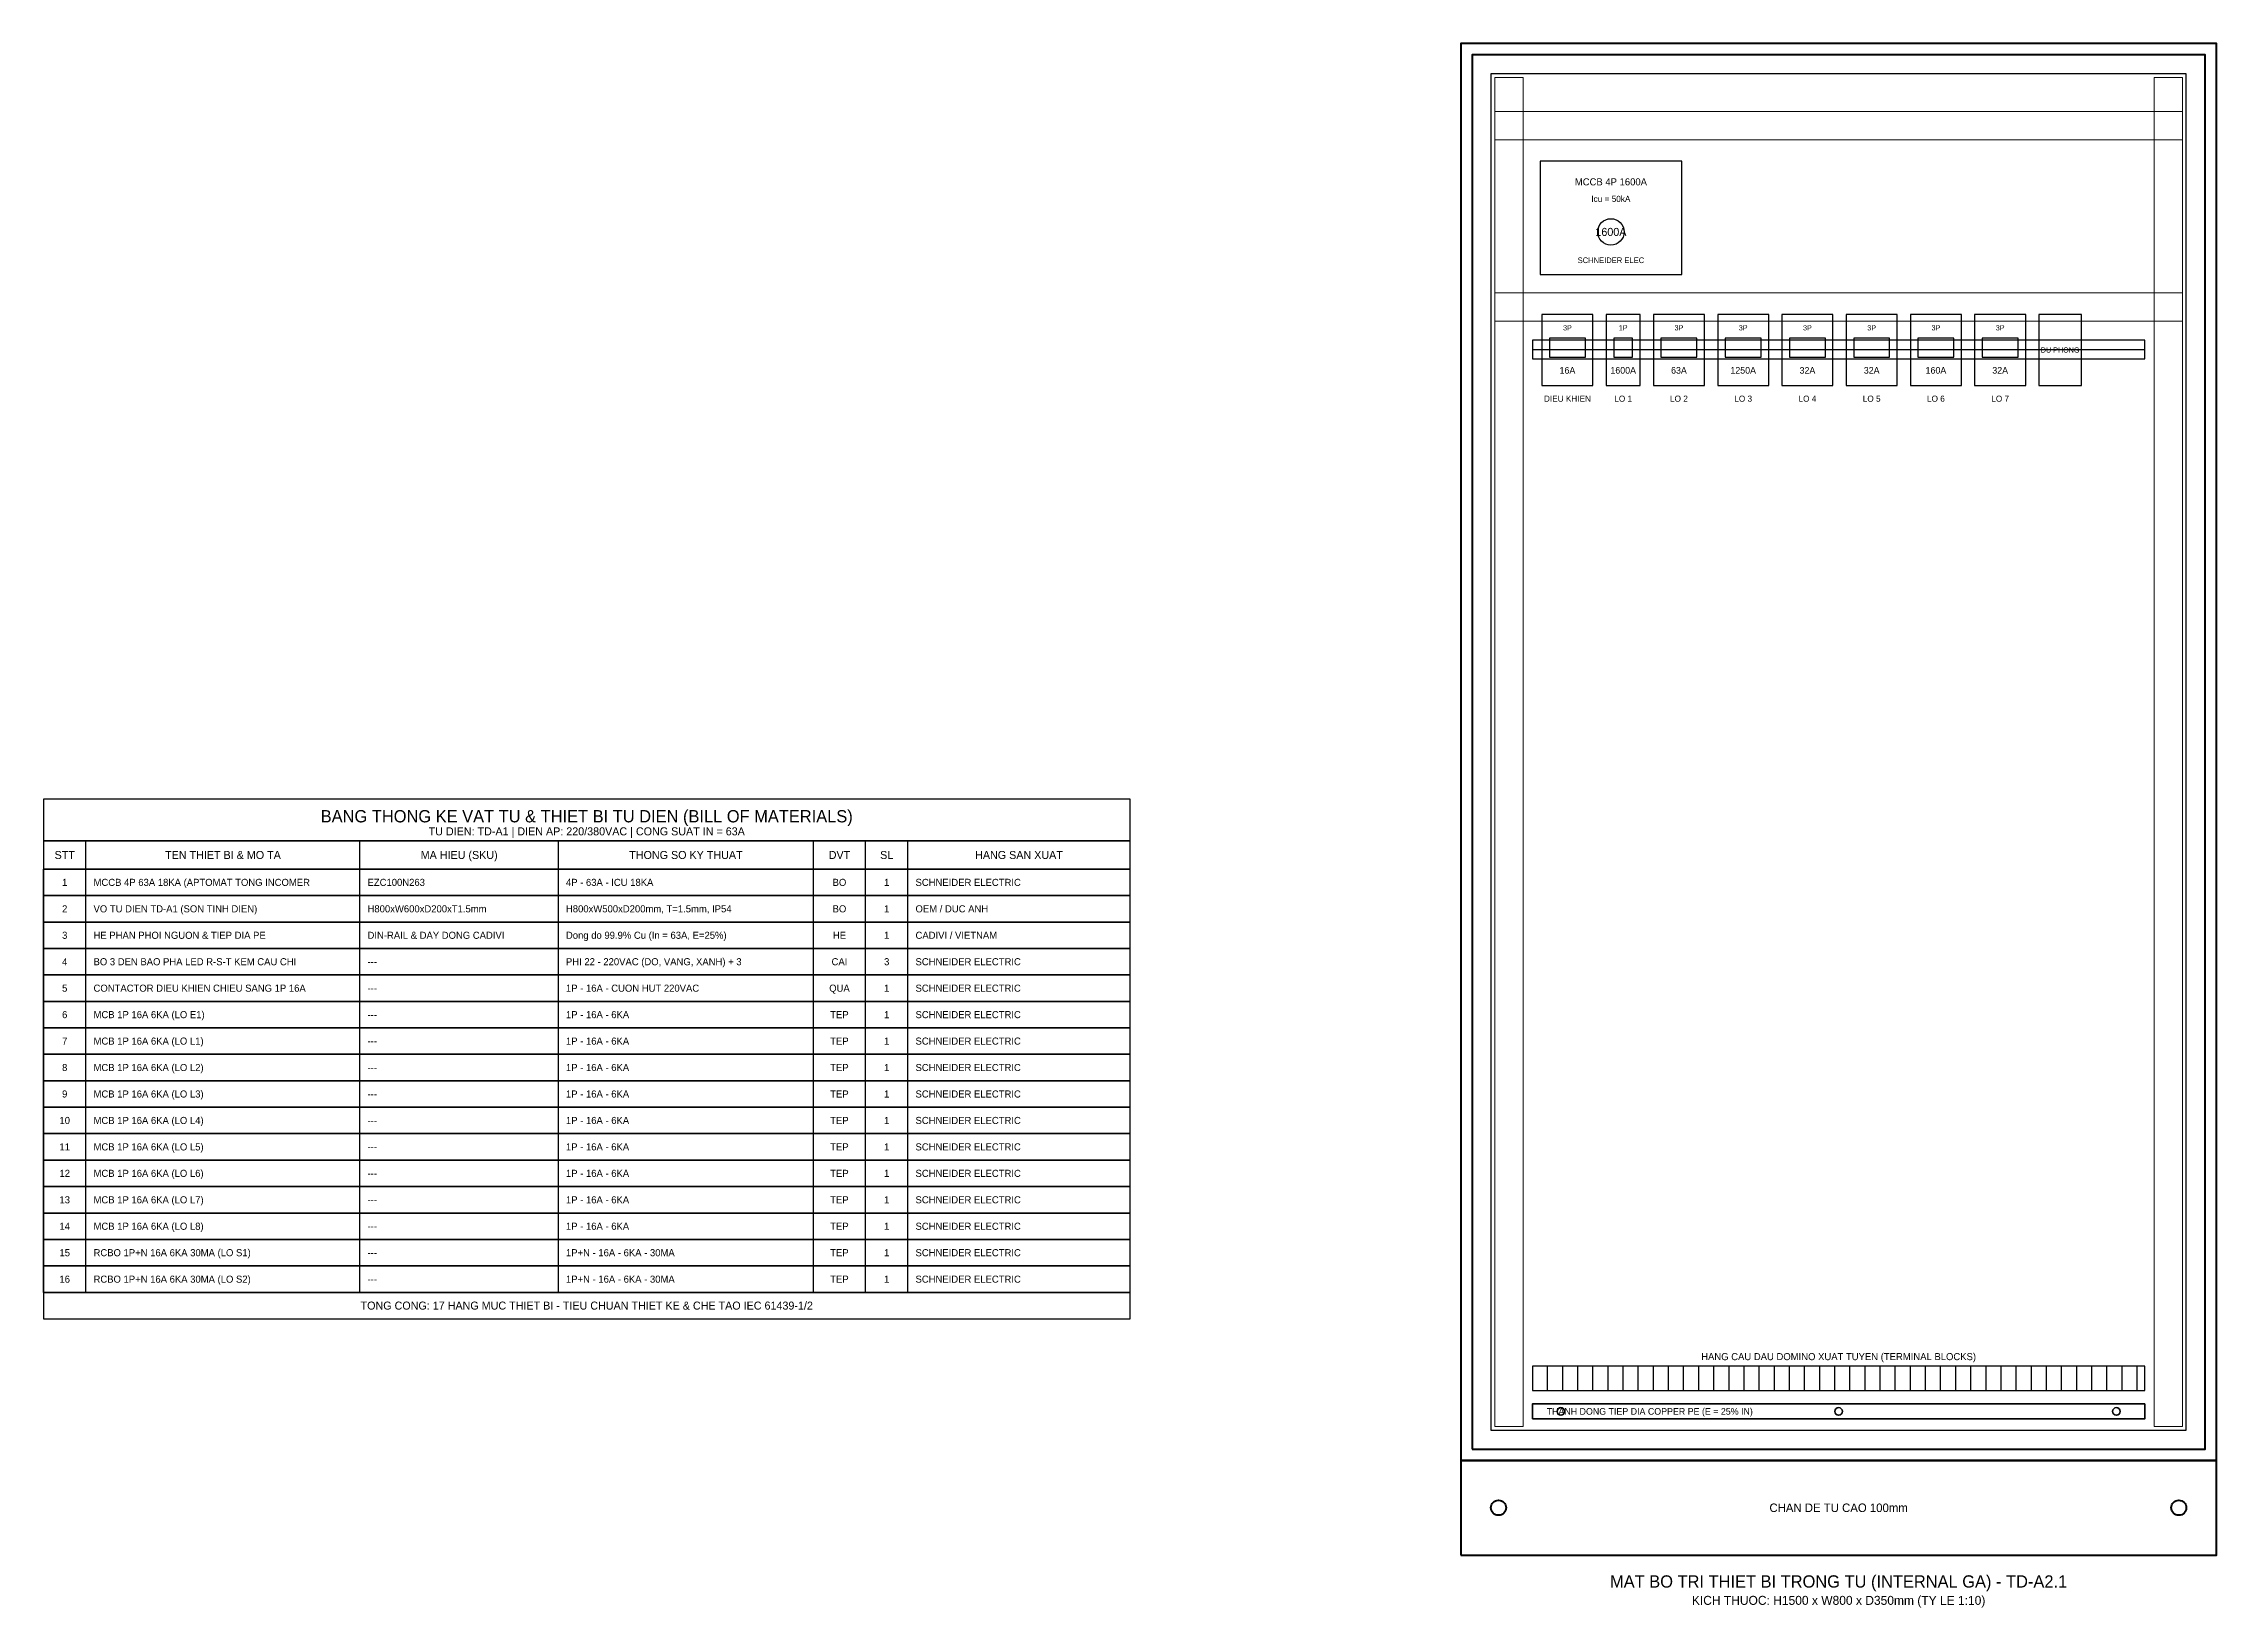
# Model space of a CAD drawing. Header units: metres. Extents: x 100 to 13750, y 44 to 1700.
# Drawn here: x 1400 to 3700, y 44 to 1700 of the extents above; entities that cross this region are included whole.
import ezdxf
from ezdxf.enums import TextEntityAlignment as Align

# ---------------------------------------------------------------- set-up
doc = ezdxf.new("R2010")
doc.units = ezdxf.units.M
for name, color, linetype, lineweight in [('0_COPPER', 3, 'Continuous', 35), ('0_DEVICES', 7, 'Continuous', 30), ('0_DUCTS', 8, 'Continuous', 18), ('0_FRAME', 6, 'Continuous', 40), ('0_PLATE', 4, 'Continuous', 25), ('0_TABLE', 4, 'Continuous', 25), ('0_TABLE_HDR', 2, 'Continuous', 30), ('0_TEXT', 7, 'Continuous', 20), ('0_TEXT_TITLE', 3, 'Continuous', 30)]:
    doc.layers.add(name, color=color, linetype=linetype, lineweight=lineweight)

msp = doc.modelspace()

# ---------------------------------------------------------------- linework, layer by layer
at = {"layer": '0_COPPER', "color": 3}
msp.add_lwpolyline([(2976, 244), (3624, 244), (3624, 260), (2976, 260), (2976, 244)], close=True, dxfattribs=at)
for centre in [(3006, 252), (3300, 252), (3594, 252)]:
    msp.add_circle(centre, 4, dxfattribs=at)
at = {"layer": '0_DEVICES'}
for p, q in [((2992, 274), (2992, 300)), ((3008, 274), (3008, 300)), ((3024, 274), (3024, 300)), ((3040, 274), (3040, 300)), ((3056, 274), (3056, 300)), ((3072, 274), (3072, 300)), ((3088, 274), (3088, 300)), ((3104, 274), (3104, 300)), ((3120, 274), (3120, 300)), ((3136, 274), (3136, 300)), ((3152, 274), (3152, 300)), ((3168, 274), (3168, 300)), ((3184, 274), (3184, 300)), ((3200, 274), (3200, 300)), ((3216, 274), (3216, 300)), ((3232, 274), (3232, 300)), ((3248, 274), (3248, 300)), ((3264, 274), (3264, 300)), ((3280, 274), (3280, 300)), ((3296, 274), (3296, 300)), ((3312, 274), (3312, 300)), ((3328, 274), (3328, 300)), ((3344, 274), (3344, 300)), ((3360, 274), (3360, 300)), ((3376, 274), (3376, 300)), ((3392, 274), (3392, 300)), ((3408, 274), (3408, 300)), ((3424, 274), (3424, 300)), ((3440, 274), (3440, 300)), ((3456, 274), (3456, 300)), ((3472, 274), (3472, 300)), ((3488, 274), (3488, 300)), ((3504, 274), (3504, 300)), ((3520, 274), (3520, 300)), ((3536, 274), (3536, 300)), ((3552, 274), (3552, 300)), ((3568, 274), (3568, 300)), ((3584, 274), (3584, 300)), ((3600, 274), (3600, 300)), ((3616, 274), (3616, 300))]:
    msp.add_line(p, q, dxfattribs=at)
for points in [[(2984, 1455.5), (3134, 1455.5), (3134, 1575.5), (2984, 1575.5), (2984, 1455.5)], [(2986, 1338), (3040, 1338), (3040, 1413), (2986, 1413), (2986, 1338)], [(3054, 1338), (3090, 1338), (3090, 1413), (3054, 1413), (3054, 1338)], [(3104, 1338), (3158, 1338), (3158, 1413), (3104, 1413), (3104, 1338)], [(3172, 1338), (3226, 1338), (3226, 1413), (3172, 1413), (3172, 1338)], [(3240, 1338), (3294, 1338), (3294, 1413), (3240, 1413), (3240, 1338)], [(3308, 1338), (3362, 1338), (3362, 1413), (3308, 1413), (3308, 1338)], [(3376, 1338), (3430, 1338), (3430, 1413), (3376, 1413), (3376, 1338)], [(3444, 1338), (3498, 1338), (3498, 1413), (3444, 1413), (3444, 1338)], [(3512, 1338), (3557, 1338), (3557, 1413), (3512, 1413), (3512, 1338)], [(2994, 1368), (3032, 1368), (3032, 1388), (2994, 1388), (2994, 1368)], [(3062, 1368), (3082, 1368), (3082, 1388), (3062, 1388), (3062, 1368)], [(3112, 1368), (3150, 1368), (3150, 1388), (3112, 1388), (3112, 1368)], [(3180, 1368), (3218, 1368), (3218, 1388), (3180, 1388), (3180, 1368)], [(3248, 1368), (3286, 1368), (3286, 1388), (3248, 1388), (3248, 1368)], [(3316, 1368), (3354, 1368), (3354, 1388), (3316, 1388), (3316, 1368)], [(3384, 1368), (3422, 1368), (3422, 1388), (3384, 1388), (3384, 1368)], [(3452, 1368), (3490, 1368), (3490, 1388), (3452, 1388), (3452, 1368)], [(2976, 274), (3624, 274), (3624, 300), (2976, 300), (2976, 274)]]:
    msp.add_lwpolyline(points, close=True, dxfattribs=at)
msp.add_circle((3059, 1500.5), 14, dxfattribs=at)
at = {"layer": '0_DUCTS'}
for points in [[(2936, 236), (2966, 236), (2966, 1664), (2936, 1664), (2936, 236)], [(3634, 236), (3664, 236), (3664, 1664), (3634, 1664), (3634, 236)], [(2936, 1598), (3664, 1598), (3664, 1628), (2936, 1628), (2936, 1598)], [(2936, 1406), (3664, 1406), (3664, 1436), (2936, 1436), (2936, 1406)]]:
    msp.add_lwpolyline(points, close=True, dxfattribs=at)
at = {"layer": '0_FRAME'}
for points in [[(2900, 200), (3700, 200), (3700, 1700), (2900, 1700), (2900, 200)], [(2912, 212), (3688, 212), (3688, 1688), (2912, 1688), (2912, 212)], [(2900, 100), (3700, 100), (3700, 200), (2900, 200), (2900, 100)]]:
    msp.add_lwpolyline(points, close=True, dxfattribs=at)
for centre in [(2940, 150), (3660, 150)]:
    msp.add_circle(centre, 8, dxfattribs=at)
at = {"layer": '0_PLATE'}
msp.add_line((2976, 1376), (3624, 1376), dxfattribs=at)
for points in [[(2932, 232), (3668, 232), (3668, 1668), (2932, 1668), (2932, 232)], [(2976, 1366), (3624, 1366), (3624, 1386), (2976, 1386), (2976, 1366)]]:
    msp.add_lwpolyline(points, close=True, dxfattribs=at)
at = {"layer": '0_TABLE', "color": 4}
for p, q in [((1445, 826), (1445, 856)), ((1735, 826), (1735, 856)), ((1945, 826), (1945, 856)), ((2215, 826), (2215, 856)), ((2270, 826), (2270, 856)), ((2315, 826), (2315, 856)), ((1400, 798), (1400, 826)), ((1445, 798), (1445, 826)), ((1735, 798), (1735, 826)), ((1945, 798), (1945, 826)), ((2215, 798), (2215, 826)), ((2270, 798), (2270, 826)), ((2315, 798), (2315, 826)), ((1400, 770), (1400, 798)), ((1445, 770), (1445, 798)), ((1735, 770), (1735, 798)), ((1945, 770), (1945, 798)), ((2215, 770), (2215, 798)), ((2270, 770), (2270, 798)), ((2315, 770), (2315, 798)), ((1400, 742), (1400, 770)), ((1445, 742), (1445, 770)), ((1735, 742), (1735, 770)), ((1945, 742), (1945, 770)), ((2215, 742), (2215, 770)), ((2270, 742), (2270, 770)), ((2315, 742), (2315, 770)), ((1400, 714), (1400, 742)), ((1445, 714), (1445, 742)), ((1735, 714), (1735, 742)), ((1945, 714), (1945, 742)), ((2215, 714), (2215, 742)), ((2270, 714), (2270, 742)), ((2315, 714), (2315, 742)), ((1400, 686), (1400, 714)), ((1445, 686), (1445, 714)), ((1735, 686), (1735, 714)), ((1945, 686), (1945, 714)), ((2215, 686), (2215, 714)), ((2270, 686), (2270, 714)), ((2315, 686), (2315, 714)), ((1400, 658), (1400, 686)), ((1445, 658), (1445, 686)), ((1735, 658), (1735, 686)), ((1945, 658), (1945, 686)), ((2215, 658), (2215, 686)), ((2270, 658), (2270, 686)), ((2315, 658), (2315, 686)), ((1400, 630), (1400, 658)), ((1445, 630), (1445, 658)), ((1735, 630), (1735, 658)), ((1945, 630), (1945, 658)), ((2215, 630), (2215, 658)), ((2270, 630), (2270, 658)), ((2315, 630), (2315, 658)), ((1400, 602), (1400, 630)), ((1445, 602), (1445, 630)), ((1735, 602), (1735, 630)), ((1945, 602), (1945, 630)), ((2215, 602), (2215, 630)), ((2270, 602), (2270, 630)), ((2315, 602), (2315, 630)), ((1400, 574), (1400, 602)), ((1445, 574), (1445, 602)), ((1735, 574), (1735, 602)), ((1945, 574), (1945, 602)), ((2215, 574), (2215, 602)), ((2270, 574), (2270, 602)), ((2315, 574), (2315, 602)), ((1400, 546), (1400, 574)), ((1445, 546), (1445, 574)), ((1735, 546), (1735, 574)), ((1945, 546), (1945, 574)), ((2215, 546), (2215, 574)), ((2270, 546), (2270, 574)), ((2315, 546), (2315, 574)), ((1400, 518), (1400, 546)), ((1445, 518), (1445, 546)), ((1735, 518), (1735, 546)), ((1945, 518), (1945, 546)), ((2215, 518), (2215, 546)), ((2270, 518), (2270, 546)), ((2315, 518), (2315, 546)), ((1400, 490), (1400, 518)), ((1445, 490), (1445, 518)), ((1735, 490), (1735, 518)), ((1945, 490), (1945, 518)), ((2215, 490), (2215, 518)), ((2270, 490), (2270, 518)), ((2315, 490), (2315, 518)), ((1400, 462), (1400, 490)), ((1445, 462), (1445, 490)), ((1735, 462), (1735, 490)), ((1945, 462), (1945, 490)), ((2215, 462), (2215, 490)), ((2270, 462), (2270, 490)), ((2315, 462), (2315, 490)), ((1400, 434), (1400, 462)), ((1445, 434), (1445, 462)), ((1735, 434), (1735, 462)), ((1945, 434), (1945, 462)), ((2215, 434), (2215, 462)), ((2270, 434), (2270, 462)), ((2315, 434), (2315, 462)), ((1400, 406), (1400, 434)), ((1445, 406), (1445, 434)), ((1735, 406), (1735, 434)), ((1945, 406), (1945, 434)), ((2215, 406), (2215, 434)), ((2270, 406), (2270, 434)), ((2315, 406), (2315, 434)), ((1400, 378), (1400, 406)), ((1445, 378), (1445, 406)), ((1735, 378), (1735, 406)), ((1945, 378), (1945, 406)), ((2215, 378), (2215, 406)), ((2270, 378), (2270, 406)), ((2315, 378), (2315, 406))]:
    msp.add_line(p, q, dxfattribs=at)
for points in [[(1400, 856), (2550, 856), (2550, 900), (1400, 900), (1400, 856)], [(1400, 826), (2550, 826), (2550, 856), (1400, 856), (1400, 826)], [(1400, 798), (2550, 798), (2550, 826), (1400, 826), (1400, 798)], [(1400, 770), (2550, 770), (2550, 798), (1400, 798), (1400, 770)], [(1400, 742), (2550, 742), (2550, 770), (1400, 770), (1400, 742)], [(1400, 714), (2550, 714), (2550, 742), (1400, 742), (1400, 714)], [(1400, 686), (2550, 686), (2550, 714), (1400, 714), (1400, 686)], [(1400, 658), (2550, 658), (2550, 686), (1400, 686), (1400, 658)], [(1400, 630), (2550, 630), (2550, 658), (1400, 658), (1400, 630)], [(1400, 602), (2550, 602), (2550, 630), (1400, 630), (1400, 602)], [(1400, 574), (2550, 574), (2550, 602), (1400, 602), (1400, 574)], [(1400, 546), (2550, 546), (2550, 574), (1400, 574), (1400, 546)], [(1400, 518), (2550, 518), (2550, 546), (1400, 546), (1400, 518)], [(1400, 490), (2550, 490), (2550, 518), (1400, 518), (1400, 490)], [(1400, 462), (2550, 462), (2550, 490), (1400, 490), (1400, 462)], [(1400, 434), (2550, 434), (2550, 462), (1400, 462), (1400, 434)], [(1400, 406), (2550, 406), (2550, 434), (1400, 434), (1400, 406)], [(1400, 378), (2550, 378), (2550, 406), (1400, 406), (1400, 378)], [(1400, 350), (2550, 350), (2550, 378), (1400, 378), (1400, 350)]]:
    msp.add_lwpolyline(points, close=True, dxfattribs=at)

# ---------------------------------------------------------------- texts
at = {"layer": '0_COPPER', "color": 3}
msp.add_text('THANH DONG TIEP DIA COPPER PE (E = 25% IN)', height=7, dxfattribs=at).set_placement((2991, 252), align=Align.MIDDLE_LEFT)
at = {"layer": '0_TABLE_HDR', "color": 2}
for s, height, p in [('BANG THONG KE VAT TU & THIET BI TU DIEN (BILL OF MATERIALS)', 13, (1975, 882)), ('STT', 8.5, (1422.5, 841)), ('TEN THIET BI & MO TA', 8.5, (1590, 841)), ('MA HIEU (SKU)', 8.5, (1840, 841)), ('THONG SO KY THUAT', 8.5, (2080, 841)), ('DVT', 8.5, (2242.5, 841)), ('SL', 8.5, (2292.5, 841)), ('HANG SAN XUAT', 8.5, (2432.5, 841)), ('TONG CONG: 17 HANG MUC THIET BI - TIEU CHUAN THIET KE & CHE TAO IEC 61439-1/2', 8.5, (1975, 364))]:
    msp.add_text(s, height=height, dxfattribs=at).set_placement(p, align=Align.MIDDLE_CENTER)
at = {"layer": '0_TEXT'}
for s, height, p in [('MCCB 4P 1600A', 7.5, (3059, 1553.5)), ('Icu = 50kA', 6.5, (3059, 1535.5)), ('SCHNEIDER ELEC', 6, (3059, 1470.5)), ('3P', 5.5, (3013, 1399)), ('1P', 5.5, (3072, 1399)), ('3P', 5.5, (3131, 1399)), ('3P', 5.5, (3199, 1399)), ('3P', 5.5, (3267, 1399)), ('3P', 5.5, (3335, 1399)), ('3P', 5.5, (3403, 1399)), ('3P', 5.5, (3471, 1399)), ('DU PHONG', 5.5, (3534.5, 1375.5)), ('TU DIEN: TD-A1 | DIEN AP: 220/380VAC | CONG SUAT IN = 63A', 8.5, (1975, 866)), ('HANG CAU DAU DOMINO XUAT TUYEN (TERMINAL BLOCKS)', 7.5, (3300, 310)), ('CHAN DE TU CAO 100mm', 9, (3300, 150)), ('KICH THUOC: H1500 x W800 x D350mm (TY LE 1:10)', 9.5, (3300, 52))]:
    msp.add_text(s, height=height, dxfattribs=at).set_placement(p, align=Align.MIDDLE_CENTER)
at = {"layer": '0_TEXT', "color": 7}
for s, p in [('1', (1422.5, 812)), ('BO', (2242.5, 812)), ('1', (2292.5, 812)), ('2', (1422.5, 784)), ('BO', (2242.5, 784)), ('1', (2292.5, 784)), ('3', (1422.5, 756)), ('HE', (2242.5, 756)), ('1', (2292.5, 756)), ('4', (1422.5, 728)), ('CAI', (2242.5, 728)), ('3', (2292.5, 728)), ('5', (1422.5, 700)), ('QUA', (2242.5, 700)), ('1', (2292.5, 700)), ('6', (1422.5, 672)), ('TEP', (2242.5, 672)), ('1', (2292.5, 672)), ('7', (1422.5, 644)), ('TEP', (2242.5, 644)), ('1', (2292.5, 644)), ('8', (1422.5, 616)), ('TEP', (2242.5, 616)), ('1', (2292.5, 616)), ('9', (1422.5, 588)), ('TEP', (2242.5, 588)), ('1', (2292.5, 588)), ('10', (1422.5, 560)), ('TEP', (2242.5, 560)), ('1', (2292.5, 560)), ('11', (1422.5, 532)), ('TEP', (2242.5, 532)), ('1', (2292.5, 532)), ('12', (1422.5, 504)), ('TEP', (2242.5, 504)), ('1', (2292.5, 504)), ('13', (1422.5, 476)), ('TEP', (2242.5, 476)), ('1', (2292.5, 476)), ('14', (1422.5, 448)), ('TEP', (2242.5, 448)), ('1', (2292.5, 448)), ('15', (1422.5, 420)), ('TEP', (2242.5, 420)), ('1', (2292.5, 420)), ('16', (1422.5, 392)), ('TEP', (2242.5, 392)), ('1', (2292.5, 392))]:
    msp.add_text(s, height=7.5, dxfattribs=at).set_placement(p, align=Align.MIDDLE_CENTER)
for s, p in [('MCCB 4P 63A 18KA (APTOMAT TONG INCOMER', (1453, 812)), ('EZC100N263', (1743, 812)), ('4P - 63A - ICU 18KA', (1953, 812)), ('VO TU DIEN TD-A1 (SON TINH DIEN)', (1453, 784)), ('H800xW600xD200xT1.5mm', (1743, 784)), ('H800xW500xD200mm, T=1.5mm, IP54', (1953, 784)), ('HE PHAN PHOI NGUON & TIEP DIA PE', (1453, 756)), ('DIN-RAIL & DAY DONG CADIVI', (1743, 756)), ('Dong do 99.9% Cu (In = 63A, E=25%)', (1953, 756)), ('BO 3 DEN BAO PHA LED R-S-T KEM CAU CHI', (1453, 728)), ('---', (1743, 728)), ('PHI 22 - 220VAC (DO, VANG, XANH) + 3', (1953, 728)), ('CONTACTOR DIEU KHIEN CHIEU SANG 1P 16A', (1453, 700)), ('---', (1743, 700)), ('1P - 16A - CUON HUT 220VAC', (1953, 700)), ('MCB 1P 16A 6KA (LO E1)', (1453, 672)), ('---', (1743, 672)), ('1P - 16A - 6KA', (1953, 672)), ('MCB 1P 16A 6KA (LO L1)', (1453, 644)), ('1P - 16A - 6KA', (1953, 644)), ('---', (1743, 644)), ('MCB 1P 16A 6KA (LO L2)', (1453, 616)), ('---', (1743, 616)), ('1P - 16A - 6KA', (1953, 616)), ('MCB 1P 16A 6KA (LO L3)', (1453, 588)), ('---', (1743, 588)), ('1P - 16A - 6KA', (1953, 588)), ('MCB 1P 16A 6KA (LO L4)', (1453, 560)), ('---', (1743, 560)), ('1P - 16A - 6KA', (1953, 560)), ('MCB 1P 16A 6KA (LO L5)', (1453, 532)), ('---', (1743, 532)), ('1P - 16A - 6KA', (1953, 532)), ('MCB 1P 16A 6KA (LO L6)', (1453, 504)), ('1P - 16A - 6KA', (1953, 504)), ('---', (1743, 504)), ('MCB 1P 16A 6KA (LO L7)', (1453, 476)), ('---', (1743, 476)), ('1P - 16A - 6KA', (1953, 476)), ('MCB 1P 16A 6KA (LO L8)', (1453, 448)), ('---', (1743, 448)), ('1P - 16A - 6KA', (1953, 448)), ('RCBO 1P+N 16A 6KA 30MA (LO S1)', (1453, 420)), ('---', (1743, 420)), ('1P+N - 16A - 6KA - 30MA', (1953, 420)), ('RCBO 1P+N 16A 6KA 30MA (LO S2)', (1453, 392)), ('---', (1743, 392)), ('1P+N - 16A - 6KA - 30MA', (1953, 392))]:
    msp.add_text(s, height=7.5, dxfattribs=at).set_placement(p, align=Align.MIDDLE_LEFT)
at = {"layer": '0_TEXT', "color": 3}
for s, p in [('SCHNEIDER ELECTRIC', (2323, 812)), ('OEM / DUC ANH', (2323, 784)), ('CADIVI / VIETNAM', (2323, 756)), ('SCHNEIDER ELECTRIC', (2323, 728)), ('SCHNEIDER ELECTRIC', (2323, 700)), ('SCHNEIDER ELECTRIC', (2323, 672)), ('SCHNEIDER ELECTRIC', (2323, 644)), ('SCHNEIDER ELECTRIC', (2323, 616)), ('SCHNEIDER ELECTRIC', (2323, 588)), ('SCHNEIDER ELECTRIC', (2323, 560)), ('SCHNEIDER ELECTRIC', (2323, 532)), ('SCHNEIDER ELECTRIC', (2323, 504)), ('SCHNEIDER ELECTRIC', (2323, 476)), ('SCHNEIDER ELECTRIC', (2323, 448)), ('SCHNEIDER ELECTRIC', (2323, 420)), ('SCHNEIDER ELECTRIC', (2323, 392))]:
    msp.add_text(s, height=7.5, dxfattribs=at).set_placement(p, align=Align.MIDDLE_LEFT)
at = {"layer": '0_TEXT_TITLE'}
for s, height, p in [('1600A', 8.5, (3059, 1500.5)), ('16A', 7, (3013, 1354)), ('1600A', 7, (3072, 1354)), ('63A', 7, (3131, 1354)), ('1250A', 7, (3199, 1354)), ('32A', 7, (3267, 1354)), ('32A', 7, (3335, 1354)), ('160A', 7, (3403, 1354)), ('32A', 7, (3471, 1354)), ('DIEU KHIEN', 6.5, (3013, 1324)), ('LO 1', 6.5, (3072, 1324)), ('LO 2', 6.5, (3131, 1324)), ('LO 3', 6.5, (3199, 1324)), ('LO 4', 6.5, (3267, 1324)), ('LO 5', 6.5, (3335, 1324)), ('LO 6', 6.5, (3403, 1324)), ('LO 7', 6.5, (3471, 1324)), ('MAT BO TRI THIET BI TRONG TU (INTERNAL GA) - TD-A2.1', 13, (3300, 72))]:
    msp.add_text(s, height=height, dxfattribs=at).set_placement(p, align=Align.MIDDLE_CENTER)

doc.saveas('drawing.dxf')
